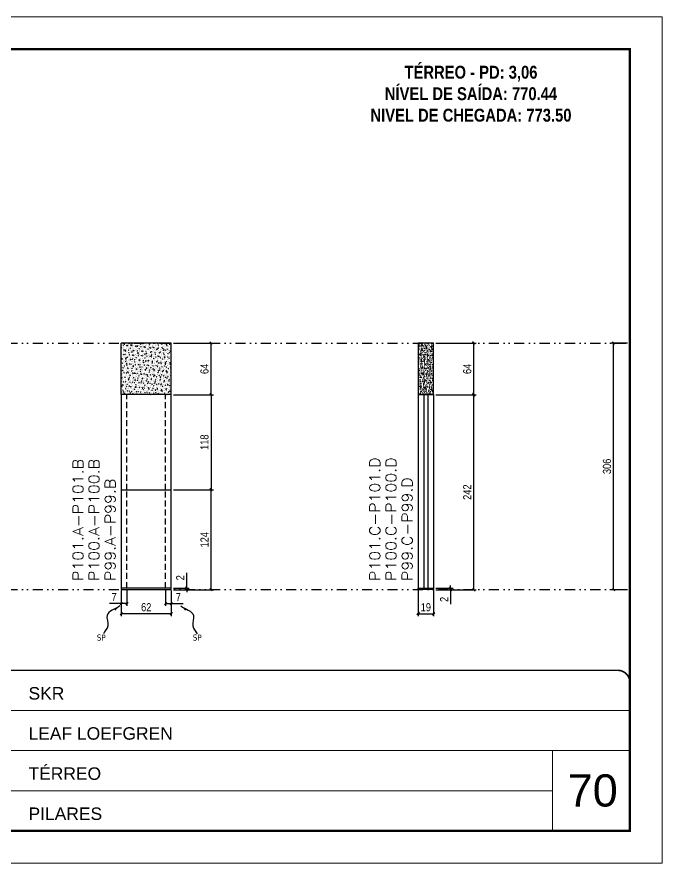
# Model space of a CAD drawing. Extents: x 14400 to 27878, y -21631 to 6985.
# Drawn here: x 16669 to 17470, y -13591 to -12541 of the extents above; entities that cross this region are included whole.
import ezdxf

# ---------------------------------------------------------------- set-up
doc = ezdxf.new("R2010")
doc.units = 0
for name, pattern in [('CONTINUO', [0]), ('DASHED', [0.75, 0.5, -0.25]), ('DIVIDE2', [0.625, 0.25, -0.125, 0, -0.125, 0, -0.125]), ('HIDDEN', [0.375, 0.25, -0.125])]:
    doc.linetypes.add(name, pattern=pattern)
for name, color, linetype, lineweight in [('CARIMBO', 255, 'Continuous', 9), ('Folhas', 255, 'Continuous', 9), ('SARRAFO DE PRESSAO', 251, 'DASHED', 9), ('Texto Seção', 7, 'Continuous', 15)]:
    doc.layers.add(name, color=color, linetype=linetype, lineweight=lineweight)
for name, color, linetype in [('COTA', 241, 'Continuous'), ('NOMENCLATURA', 7, 'Continuous'), ('Nível', 160, 'Continuous'), ('Painéis', 200, 'Continuous'), ('SARR_2.2x7', 40, 'Continuous'), ('Sarrafo de Pressão', 42, 'HIDDEN'), ('texto', 7, 'Continuous')]:
    doc.layers.add(name, color=color, linetype=linetype)
doc.styles.add('ARIAL', font='arial.ttf')
doc.styles.add('COTA TECNICA', font='techl___.ttf', dxfattribs={"height": 10})
doc.styles.add('COTA TECNICA-50', font='techl___.ttf', dxfattribs={"height": 10})
doc.styles.add('REGUA-120', font='ROMANS.shx', dxfattribs={"height": 15})
doc.styles.add('ROMANC', font='techb___.ttf', dxfattribs={"height": 2.5})
doc.styles.get("Standard").update_dxf_attribs({"font": 'arial.ttf'})
doc.dimstyles.new('COTA PAINEL-50', dxfattribs={"dimtxt": 10, "dimasz": 3, "dimexe": 3, "dimexo": 3, "dimgap": 3, "dimtad": 1, "dimdec": 1, "dimzin": 12, "dimdsep": 46, "dimtxsty": 'COTA TECNICA-50', "dimblk1": 'OBLIQUE', "dimblk2": 'OBLIQUE', "dimsah": 1, "dimcen": 0.9, "dimclrd": 4, "dimclre": 4, "dimclrt": 240, "dimadec": 1, "dimazin": 3, "dimtfac": 1, "dimtdec": 1, "dimtmove": 0, "dimatfit": 3, "dimfxl": 1, "dimtolj": 1, "dimtzin": 12, "dimarcsym": 0})
doc.dimstyles.new('PAINEL', dxfattribs={"dimtxt": 10, "dimasz": 3, "dimexe": 3, "dimexo": 3, "dimgap": 3, "dimtad": 1, "dimdec": 1, "dimzin": 12, "dimdsep": 46, "dimtxsty": 'COTA TECNICA', "dimblk1": 'OBLIQUE', "dimblk2": 'OBLIQUE', "dimsah": 1, "dimcen": 0.9, "dimclrd": 4, "dimclre": 4, "dimclrt": 240, "dimadec": 1, "dimazin": 3, "dimtfac": 1, "dimtdec": 1, "dimtmove": 0, "dimatfit": 3, "dimfxl": 1, "dimtolj": 1, "dimtzin": 12, "dimarcsym": 0})
doc.dimstyles.get("Standard").update_dxf_attribs({"dimtxt": 0.18, "dimasz": 0.18, "dimexe": 0.18, "dimexo": 0.0625, "dimgap": 0.09, "dimtad": 0, "dimtih": 1, "dimtoh": 1, "dimdec": 4, "dimzin": 0, "dimdsep": 46, "dimtxsty": 'Standard', "dimcen": 0.09, "dimadec": 0, "dimazin": 0, "dimtfac": 1, "dimtdec": 4, "dimtofl": 0, "dimtmove": 0, "dimatfit": 3, "dimfxl": 1, "dimtolj": 1, "dimtzin": 0, "dimarcsym": 0})

# ---------------------------------------------------------------- blocks, each defined once
blk = doc.blocks.new('9999999999')
at = {"color": 30, "linetype": 'CONTINUO'}
for p, q in [((98564.6, 34379.6), (99584, 34379.6)), ((98564.6, 34329.8), (99488, 34329.8)), ((99584, 34329.8), (99488, 34329.8)), ((99488, 34329.8), (99488, 34230.2)), ((98564.6, 34280), (99488, 34280))]:
    blk.add_line(p, q, dxfattribs=at)
at = {"color": 30, "linetype": 'CONTINUO', "const_width": 2}
blk.add_lwpolyline([(99584, 34230.2), (99584, 34414.4, 0.414214), (99569, 34429.4), (98229, 34429.4, 0.414214), (98214, 34414.4), (98214, 34245.2, 0.414214), (98229, 34230.2), (99584, 34230.2)], format="xyb", dxfattribs=at)
at = {"layer": 'Folhas'}
blk.add_lwpolyline([(98139, 34190.2), (99624, 34190.2), (99624, 35240.2), (98139, 35240.2)], close=True, dxfattribs=at)
at = {"layer": 'Folhas', "color": 30, "const_width": 3}
blk.add_lwpolyline([(98214, 34230.2), (99584, 34230.2), (99584, 35200.2), (98214, 35200.2)], close=True, dxfattribs=at)
at = {"color": 7, "linetype": 'Continuous', "ltscale": 5, "style": 'ARIAL'}
for s, height, p in [('SKR', 15.48, (98837.7, 34393.1)), ('LEAF LOEFGREN', 15.483, (98837.7, 34343.3)), ('TÉRREO', 15.48, (98837.7, 34293.5)), ('PILARES', 15.48, (98837.7, 34243.7))]:
    blk.add_text(s, height=height, dxfattribs=at).set_placement(p)
blk = doc.blocks.new('_Oblique')
at = {"color": 0, "linetype": 'ByBlock', "lineweight": -2}
blk.add_line((-0.5, -0.5), (0.5, 0.5), dxfattribs=at)
blk = doc.blocks.new('*D2626')
at = {"layer": 'COTA', "color": 4, "lineweight": -2, "transparency": 16777216}
for p, q in [((17427, -12945.8), (17406.8, -12945.8)), ((17409.8, -13251.8), (17409.8, -12945.8)), ((17427, -13251.8), (17406.8, -13251.8))]:
    blk.add_line(p, q, dxfattribs=at)
at = {"layer": 'Defpoints', "color": 0, "transparency": 16777216}
for p in [(17409.8, -12945.8), (17430, -12945.8), (17430, -13251.8)]:
    blk.add_point(p, dxfattribs=at)
at = {"layer": 'COTA', "color": 4, "lineweight": -2, "transparency": 16777216, "xscale": 3, "yscale": 3, "zscale": 3}
for p, rotation in [((17409.8, -12945.8), 90), ((17409.8, -13251.8), 270)]:
    blk.add_blockref('_Oblique', p, dxfattribs=dict(at, rotation=rotation))
at = {"layer": 'COTA', "color": 240, "transparency": 16777216, "insert": (17401.6, -13098.8), "char_height": 10, "attachment_point": 5, "rotation": 90, "style": 'COTA TECNICA'}
blk.add_mtext('\\A1;306', dxfattribs=at)
blk = doc.blocks.new('*D2627')
at = {"layer": 'COTA', "color": 4, "lineweight": -2, "transparency": 16777216}
for p, q in [((16798.8, -13252.8), (16798.8, -13284.7)), ((16860.8, -13252.8), (16860.8, -13284.7)), ((16860.8, -13281.7), (16798.8, -13281.7))]:
    blk.add_line(p, q, dxfattribs=at)
at = {"layer": 'Defpoints', "color": 0, "transparency": 16777216}
for p in [(16798.8, -13249.8), (16860.8, -13249.8), (16798.8, -13281.7)]:
    blk.add_point(p, dxfattribs=at)
at = {"layer": 'COTA', "color": 4, "lineweight": -2, "transparency": 16777216, "xscale": 3, "yscale": 3, "zscale": 3, "rotation": 180}
blk.add_blockref('_Oblique', (16798.8, -13281.7), dxfattribs=at)
at = {"layer": 'COTA', "color": 4, "lineweight": -2, "transparency": 16777216, "xscale": 3, "yscale": 3, "zscale": 3}
blk.add_blockref('_Oblique', (16860.8, -13281.7), dxfattribs=at)
at = {"layer": 'COTA', "color": 240, "transparency": 16777216, "insert": (16829.8, -13273.6), "char_height": 10, "attachment_point": 5, "style": 'COTA TECNICA'}
blk.add_mtext('\\A1;62', dxfattribs=at)
blk = doc.blocks.new('*D2628')
at = {"layer": 'COTA', "color": 4, "lineweight": -2, "transparency": 16777216}
for p, q in [((16853.8, -13252.8), (16853.8, -13272)), ((16860.8, -13254.8), (16860.8, -13272)), ((16853.8, -13269), (16860.8, -13269)), ((16860.8, -13269), (16875.5, -13269))]:
    blk.add_line(p, q, dxfattribs=at)
at = {"layer": 'Defpoints', "color": 0, "transparency": 16777216}
for p in [(16853.8, -13249.8), (16860.8, -13251.8), (16860.8, -13269)]:
    blk.add_point(p, dxfattribs=at)
at = {"layer": 'COTA', "color": 4, "lineweight": -2, "transparency": 16777216, "xscale": 3, "yscale": 3, "zscale": 3, "rotation": 180}
blk.add_blockref('_Oblique', (16853.8, -13269), dxfattribs=at)
at = {"layer": 'COTA', "color": 4, "lineweight": -2, "transparency": 16777216, "xscale": 3, "yscale": 3, "zscale": 3}
blk.add_blockref('_Oblique', (16860.8, -13269), dxfattribs=at)
at = {"layer": 'COTA', "color": 240, "transparency": 16777216, "insert": (16869.7, -13260.9), "char_height": 10, "attachment_point": 5, "style": 'COTA TECNICA-50'}
blk.add_mtext('\\A1;7', dxfattribs=at)
blk = doc.blocks.new('*D2629')
at = {"layer": 'COTA', "color": 4, "lineweight": -2, "transparency": 16777216}
for p, q in [((16798.8, -13254.8), (16798.8, -13272)), ((16805.8, -13252.8), (16805.8, -13272)), ((16798.8, -13269), (16784.1, -13269)), ((16805.8, -13269), (16798.8, -13269))]:
    blk.add_line(p, q, dxfattribs=at)
at = {"layer": 'Defpoints', "color": 0, "transparency": 16777216}
for p in [(16805.8, -13249.8), (16798.8, -13251.8), (16798.8, -13269)]:
    blk.add_point(p, dxfattribs=at)
at = {"layer": 'COTA', "color": 4, "lineweight": -2, "transparency": 16777216, "xscale": 3, "yscale": 3, "zscale": 3, "rotation": 180}
blk.add_blockref('_Oblique', (16798.8, -13269), dxfattribs=at)
at = {"layer": 'COTA', "color": 4, "lineweight": -2, "transparency": 16777216, "xscale": 3, "yscale": 3, "zscale": 3}
blk.add_blockref('_Oblique', (16805.8, -13269), dxfattribs=at)
at = {"layer": 'COTA', "color": 240, "transparency": 16777216, "insert": (16789.9, -13260.9), "char_height": 10, "attachment_point": 5, "style": 'COTA TECNICA-50'}
blk.add_mtext('\\A1;7', dxfattribs=at)
blk = doc.blocks.new('*D2630')
at = {"layer": 'COTA', "color": 4, "lineweight": -2, "transparency": 16777216}
for p, q in [((16880, -13249.8), (16880, -13231)), ((16863.8, -13249.8), (16883, -13249.8)), ((16880, -13251.8), (16880, -13249.8)), ((16863.8, -13251.8), (16883, -13251.8)), ((16880, -13251.8), (16880, -13254.8))]:
    blk.add_line(p, q, dxfattribs=at)
at = {"layer": 'Defpoints', "color": 0, "transparency": 16777216}
for p in [(16860.8, -13249.8), (16860.8, -13251.8), (16880, -13251.8)]:
    blk.add_point(p, dxfattribs=at)
at = {"layer": 'COTA', "color": 4, "lineweight": -2, "transparency": 16777216, "xscale": 3, "yscale": 3, "zscale": 3}
for p, rotation in [((16880, -13249.8), 270), ((16880, -13251.8), 90)]:
    blk.add_blockref('_Oblique', p, dxfattribs=dict(at, rotation=rotation))
at = {"layer": 'COTA', "color": 240, "transparency": 16777216, "insert": (16872, -13237), "char_height": 10, "attachment_point": 5, "rotation": 90, "style": 'COTA TECNICA-50'}
blk.add_mtext('\\A1;2', dxfattribs=at)
blk = doc.blocks.new('*D2632')
at = {"layer": 'COTA', "color": 4, "lineweight": -2, "transparency": 16777216}
for p, q in [((16863.8, -12945.8), (16913.2, -12945.8)), ((16910.2, -13009.8), (16910.2, -12945.8)), ((16863.8, -13009.8), (16913.2, -13009.8))]:
    blk.add_line(p, q, dxfattribs=at)
at = {"layer": 'Defpoints', "color": 0, "transparency": 16777216}
for p in [(16860.8, -12945.8), (16910.2, -12945.8), (16860.8, -13009.8)]:
    blk.add_point(p, dxfattribs=at)
at = {"layer": 'COTA', "color": 4, "lineweight": -2, "transparency": 16777216, "xscale": 3, "yscale": 3, "zscale": 3}
for p, rotation in [((16910.2, -12945.8), 90), ((16910.2, -13009.8), 270)]:
    blk.add_blockref('_Oblique', p, dxfattribs=dict(at, rotation=rotation))
at = {"layer": 'COTA', "color": 240, "transparency": 16777216, "insert": (16902.1, -12977.8), "char_height": 10, "attachment_point": 5, "rotation": 90, "style": 'COTA TECNICA-50'}
blk.add_mtext('\\A1;64', dxfattribs=at)
blk = doc.blocks.new('*D2633')
at = {"layer": 'COTA', "color": 4, "linetype": 'ByBlock', "lineweight": -2, "transparency": 16777216}
for p, q in [((16863.8, -13127.8), (16913.2, -13127.8)), ((16910.2, -13251.8), (16910.2, -13127.8)), ((16863.8, -13251.8), (16913.2, -13251.8))]:
    blk.add_line(p, q, dxfattribs=at)
at = {"layer": 'Defpoints', "color": 0, "linetype": 'ByBlock', "transparency": 16777216}
for p in [(16860.8, -13127.8), (16910.2, -13127.8), (16860.8, -13251.8)]:
    blk.add_point(p, dxfattribs=at)
at = {"layer": 'COTA', "color": 4, "linetype": 'ByBlock', "lineweight": -2, "transparency": 16777216, "xscale": 3, "yscale": 3, "zscale": 3}
for p, rotation in [((16910.2, -13127.8), 90), ((16910.2, -13251.8), 270)]:
    blk.add_blockref('_Oblique', p, dxfattribs=dict(at, rotation=rotation))
at = {"layer": 'COTA', "color": 240, "linetype": 'ByBlock', "transparency": 16777216, "insert": (16902.1, -13189.8), "char_height": 10, "attachment_point": 5, "rotation": 90, "style": 'COTA TECNICA'}
blk.add_mtext('\\A1;124', dxfattribs=at)
blk = doc.blocks.new('*D2634')
at = {"layer": 'COTA', "color": 4, "linetype": 'ByBlock', "lineweight": -2, "transparency": 16777216}
for p, q in [((16863.8, -13127.8), (16913.2, -13127.8)), ((16910.2, -13251.8), (16910.2, -13127.8)), ((16863.8, -13251.8), (16913.2, -13251.8))]:
    blk.add_line(p, q, dxfattribs=at)
at = {"layer": 'Defpoints', "color": 0, "linetype": 'ByBlock', "transparency": 16777216}
for p in [(16860.8, -13127.8), (16910.2, -13127.8), (16860.8, -13251.8)]:
    blk.add_point(p, dxfattribs=at)
at = {"layer": 'COTA', "color": 4, "linetype": 'ByBlock', "lineweight": -2, "transparency": 16777216, "xscale": 3, "yscale": 3, "zscale": 3}
for p, rotation in [((16910.2, -13127.8), 90), ((16910.2, -13251.8), 270)]:
    blk.add_blockref('_Oblique', p, dxfattribs=dict(at, rotation=rotation))
at = {"layer": 'COTA', "color": 240, "linetype": 'ByBlock', "transparency": 16777216, "insert": (16902.1, -13189.8), "char_height": 10, "attachment_point": 5, "rotation": 90, "style": 'COTA TECNICA'}
blk.add_mtext('\\A1;124', dxfattribs=at)
blk = doc.blocks.new('*D2631')
at = {"layer": 'COTA', "color": 4, "lineweight": -2, "transparency": 16777216}
for p, q in [((16863.8, -13009.8), (16913.2, -13009.8)), ((16910.2, -13009.8), (16910.2, -13127.8)), ((16863.8, -13127.8), (16913.2, -13127.8))]:
    blk.add_line(p, q, dxfattribs=at)
at = {"layer": 'Defpoints', "color": 0, "transparency": 16777216}
for p in [(16860.8, -13009.8), (16860.8, -13127.8), (16910.2, -13127.8)]:
    blk.add_point(p, dxfattribs=at)
at = {"layer": 'COTA', "color": 4, "lineweight": -2, "transparency": 16777216, "xscale": 3, "yscale": 3, "zscale": 3}
for p, rotation in [((16910.2, -13009.8), 90), ((16910.2, -13127.8), 270)]:
    blk.add_blockref('_Oblique', p, dxfattribs=dict(at, rotation=rotation))
at = {"layer": 'COTA', "color": 240, "transparency": 16777216, "insert": (16902.1, -13068.8), "char_height": 10, "attachment_point": 5, "rotation": 90, "style": 'COTA TECNICA'}
blk.add_mtext('\\A1;118', dxfattribs=at)
blk = doc.blocks.new('*D2635')
at = {"layer": 'COTA', "color": 4, "lineweight": -2, "transparency": 16777216}
for p, q in [((17167.3, -13252.8), (17167.3, -13284.7)), ((17186.3, -13252.8), (17186.3, -13284.7)), ((17167.3, -13281.7), (17186.3, -13281.7))]:
    blk.add_line(p, q, dxfattribs=at)
at = {"layer": 'Defpoints', "color": 0, "transparency": 16777216}
for p in [(17167.3, -13249.8), (17186.3, -13249.8), (17186.3, -13281.7)]:
    blk.add_point(p, dxfattribs=at)
at = {"layer": 'COTA', "color": 4, "lineweight": -2, "transparency": 16777216, "xscale": 3, "yscale": 3, "zscale": 3, "rotation": 180}
blk.add_blockref('_Oblique', (17167.3, -13281.7), dxfattribs=at)
at = {"layer": 'COTA', "color": 4, "lineweight": -2, "transparency": 16777216, "xscale": 3, "yscale": 3, "zscale": 3}
blk.add_blockref('_Oblique', (17186.3, -13281.7), dxfattribs=at)
at = {"layer": 'COTA', "color": 240, "transparency": 16777216, "insert": (17176.8, -13273.6), "char_height": 10, "attachment_point": 5, "style": 'COTA TECNICA'}
blk.add_mtext('\\A1;19', dxfattribs=at)
blk = doc.blocks.new('*D2636')
at = {"layer": 'COTA', "color": 4, "lineweight": -2, "transparency": 16777216}
for p, q in [((17189.3, -13249.8), (17210.5, -13249.8)), ((17207.5, -13249.8), (17207.5, -13246.8)), ((17207.5, -13249.8), (17207.5, -13251.8)), ((17189.3, -13251.8), (17210.5, -13251.8)), ((17207.5, -13251.8), (17207.5, -13269.9))]:
    blk.add_line(p, q, dxfattribs=at)
at = {"layer": 'Defpoints', "color": 0, "transparency": 16777216}
for p in [(17186.3, -13249.8), (17207.5, -13249.8), (17186.3, -13251.8)]:
    blk.add_point(p, dxfattribs=at)
at = {"layer": 'COTA', "color": 4, "lineweight": -2, "transparency": 16777216, "xscale": 3, "yscale": 3, "zscale": 3}
for p, rotation in [((17207.5, -13249.8), 270), ((17207.5, -13251.8), 90)]:
    blk.add_blockref('_Oblique', p, dxfattribs=dict(at, rotation=rotation))
at = {"layer": 'COTA', "color": 240, "transparency": 16777216, "insert": (17199.5, -13263.8), "char_height": 10, "attachment_point": 5, "rotation": 90, "style": 'COTA TECNICA-50'}
blk.add_mtext('\\A1;2', dxfattribs=at)
blk = doc.blocks.new('*D2637')
at = {"layer": 'COTA', "color": 4, "lineweight": -2, "transparency": 16777216}
for p, q in [((17189.3, -13009.8), (17239.3, -13009.8)), ((17236.3, -13251.8), (17236.3, -13009.8)), ((17189.3, -13251.8), (17239.3, -13251.8))]:
    blk.add_line(p, q, dxfattribs=at)
at = {"layer": 'Defpoints', "color": 0, "transparency": 16777216}
for p in [(17186.3, -13009.8), (17236.3, -13009.8), (17186.3, -13251.8)]:
    blk.add_point(p, dxfattribs=at)
at = {"layer": 'COTA', "color": 4, "lineweight": -2, "transparency": 16777216, "xscale": 3, "yscale": 3, "zscale": 3}
for p, rotation in [((17236.3, -13009.8), 90), ((17236.3, -13251.8), 270)]:
    blk.add_blockref('_Oblique', p, dxfattribs=dict(at, rotation=rotation))
at = {"layer": 'COTA', "color": 240, "transparency": 16777216, "insert": (17228.2, -13130.8), "char_height": 10, "attachment_point": 5, "rotation": 90, "style": 'COTA TECNICA-50'}
blk.add_mtext('\\A1;242', dxfattribs=at)
blk = doc.blocks.new('*D2638')
at = {"layer": 'COTA', "color": 4, "lineweight": -2, "transparency": 16777216}
for p, q in [((17189.3, -12945.8), (17239.3, -12945.8)), ((17236.3, -13009.8), (17236.3, -12945.8)), ((17189.3, -13009.8), (17239.3, -13009.8))]:
    blk.add_line(p, q, dxfattribs=at)
at = {"layer": 'Defpoints', "color": 0, "transparency": 16777216}
for p in [(17186.3, -12945.8), (17236.3, -12945.8), (17186.3, -13009.8)]:
    blk.add_point(p, dxfattribs=at)
at = {"layer": 'COTA', "color": 4, "lineweight": -2, "transparency": 16777216, "xscale": 3, "yscale": 3, "zscale": 3}
for p, rotation in [((17236.3, -12945.8), 90), ((17236.3, -13009.8), 270)]:
    blk.add_blockref('_Oblique', p, dxfattribs=dict(at, rotation=rotation))
at = {"layer": 'COTA', "color": 240, "transparency": 16777216, "insert": (17228.2, -12977.8), "char_height": 10, "attachment_point": 5, "rotation": 90, "style": 'COTA TECNICA'}
blk.add_mtext('\\A1;64', dxfattribs=at)

msp = doc.modelspace()

# ---------------------------------------------------------------- hatches: boundary and pattern name
at = {"layer": 'COTA'}
h = msp.add_hatch(dxfattribs=at)
h.set_pattern_fill('AR-CONC', color=256, scale=0.03)
h.set_pattern_definition([(50, (227.182, 0), (5.4655401, -0.4781726), [0.5715, -6.2865]), (355, (227.182, 0), (-1.0573026, 5.7317054), [0.4572, -5.0292175]), (100.451445, (227.637, -0.04), (4.4082374, 5.2535326), [0.4857003, -5.3427073]), (46.1842, (227.182, 1.524), (8.1323712, -1.2612698), [0.85725, -9.42975]), (96.635558, (227.8595, 1.419), (7.122124, 7.4227837), [0.7285507, -8.0140682]), (351.18415, (227.182, 1.524), (7.122124, 7.4227837), [0.685799, -7.543792]), (21, (227.944, 1.143), (4.5484317, -3.0679559), [0.5715, -6.2865]), (326, (227.944, 1.143), (1.8540609, 5.525639), [0.4572, -5.0292]), (71.451445, (228.323, 0.8873), (6.4024926, 2.4576831), [0.4857003, -5.3426981]), (37.5, (227.1818, 0), (0.0926581, 2.53665117), [0, -4.96824, 0, -5.1054, 0, -5.04825]), (7.5, (227.1818, 0), (2.00458988, 3.00541724), [0, -2.91084, 0, -4.85394, 0, -1.92405]), (327.5, (225.4825, 0), (4.06771786, -0.17186232), [0, -1.905, 0, -5.9436, 0, -7.8867]), (317.5, (224.7205, 0), (4.44387544, 0.76279473), [0, -2.4765, 0, -3.94716, 0, -5.6007])])
h.paths.add_polyline_path([(16798.79, -13009.77), (16860.79, -13009.77), (16860.79, -12945.77), (16798.79, -12945.77)])
h = msp.add_hatch(dxfattribs=at)
h.set_pattern_fill('AR-CONC', color=256, scale=0.03)
h.set_pattern_definition([(50, (-3070.9534, -7834.0258), (5.4655401, -0.4781726), [0.5715, -6.2865]), (355, (-3070.9534, -7834.026), (-1.0573026, 5.7317054), [0.4572, -5.0292175]), (100.451445, (-3070.498, -7834.0656), (4.4082374, 5.2535326), [0.4857003, -5.3427073]), (46.1842, (-3070.9534, -7832.502), (8.1323712, -1.2612698), [0.85725, -9.42975]), (96.635558, (-3070.276, -7832.607), (7.122124, 7.4227837), [0.7285507, -8.0140682]), (351.18415, (-3070.953, -7832.502), (7.122124, 7.4227837), [0.685799, -7.543792]), (21, (-3070.1914, -7832.8828), (4.5484317, -3.0679559), [0.5715, -6.2865]), (326, (-3070.1914, -7832.883), (1.8540609, 5.525639), [0.4572, -5.0292]), (71.451445, (-3069.8123, -7833.1384), (6.4024926, 2.457683), [0.4857003, -5.3426981]), (37.5, (-3070.9534, -7834.0258), (0.0926581, 2.53665117), [0, -4.96824, 0, -5.1054, 0, -5.04825]), (7.5, (-3070.9534, -7834.0258), (2.00458988, 3.00541724), [0, -2.91084, 0, -4.85394, 0, -1.92405]), (327.5, (-3072.6526, -7834.0258), (4.06771786, -0.17186232), [0, -1.905, 0, -5.9436, 0, -7.8867]), (317.5, (-3073.4146, -7834.0258), (4.44387544, 0.76279473), [0, -2.4765, 0, -3.94716, 0, -5.6007])])
h.paths.add_polyline_path([(17186.29, -12945.77), (17167.29, -12945.77), (17167.29, -13009.77), (17186.29, -13009.77)])

# ---------------------------------------------------------------- linework, layer by layer
at = {"layer": 'COTA', "linetype": 'ByBlock'}
for p, q in [((16860.79, -12945.77), (16798.79, -12945.77)), ((16798.79, -13009.77), (16798.79, -12945.77)), ((16860.79, -13009.77), (16860.79, -12945.77))]:
    msp.add_line(p, q, dxfattribs=at)
at = {"layer": 'COTA'}
msp.add_lwpolyline([(17167.29, -13009.77), (17186.29, -13009.77), (17186.29, -12945.77), (17167.29, -12945.77)], close=True, dxfattribs=at)
at = {"layer": 'Nível', "color": 4, "linetype": 'DIVIDE2', "ltscale": 50}
for p, q in [((16059.97, -12945.77), (17429.97, -12945.77)), ((16059.97, -13251.77), (17429.97, -13251.77))]:
    msp.add_line(p, q, dxfattribs=at)
at = {"layer": 'Painéis'}
for p, q in [((16860.79, -13009.77), (16798.79, -13009.77)), ((16798.79, -13009.77), (16798.79, -13249.77)), ((16860.79, -13249.77), (16860.79, -13009.77)), ((17167.29, -13009.77), (17167.29, -13249.77)), ((17167.29, -13009.77), (17186.29, -13009.77)), ((17186.29, -13009.77), (17186.29, -13249.77)), ((16798.79, -13127.77), (16860.79, -13127.77)), ((17167.29, -13249.77), (17186.29, -13249.77)), ((17167.29, -13249.77), (17186.29, -13249.77)), ((17167.29, -13251.77), (17167.29, -13249.77)), ((17186.29, -13249.77), (17186.29, -13251.77)), ((17186.29, -13251.77), (17167.29, -13251.77))]:
    msp.add_line(p, q, dxfattribs=at)
msp.add_lwpolyline([(16860.79, -13249.77), (16798.79, -13249.77), (16798.79, -13251.77), (16860.79, -13251.77)], close=True, dxfattribs=at)
at = {"layer": 'SARR_2.2x7'}
for p, q in [((17174.29, -13009.77), (17174.29, -13249.77)), ((17179.29, -13009.77), (17179.29, -13249.77))]:
    msp.add_line(p, q, dxfattribs=at)
at = {"layer": 'Sarrafo de Pressão', "ltscale": 30}
for p, q in [((16805.79, -13127.77), (16805.79, -13009.77)), ((16853.79, -13127.77), (16853.79, -13009.77)), ((16805.79, -13249.77), (16805.79, -13127.77)), ((16853.79, -13249.77), (16853.79, -13127.77))]:
    msp.add_line(p, q, dxfattribs=at)

# ---------------------------------------------------------------- block references
at = {"layer": 'SARRAFO DE PRESSAO', "color": 6, "linetype": 'ByBlock'}
msp.add_blockref('9999999999', (-82154.01, -47781.25), dxfattribs=at)

# ---------------------------------------------------------------- texts
at = {"layer": 'CARIMBO', "style": 'ARIAL'}
msp.add_text('70', height=40, dxfattribs=at).set_placement((17352.83, -13520.91))
at = {"layer": 'NOMENCLATURA', "color": 2, "insert": (17232.81, -12574.99), "char_height": 16, "attachment_point": 2, "style": 'ROMANC'}
msp.add_mtext_dynamic_manual_height_columns('\\PTÉRREO - PD: 3,06\\PNÍVEL DE SAÍDA: 770.44\\PNIVEL DE CHEGADA: 773.50', width=432.3511, gutter_width=1, heights=[0], dxfattribs=at)
at = {"layer": 'texto', "color": 0, "char_height": 7.5, "attachment_point": 5}
for insert in [(16774.01, -13311.26), (16893.04, -13311.26)]:
    msp.add_mtext('{\\fTahoma|b0|i0|c0|p34;\\C4;SP}', dxfattribs=dict(at, insert=insert))
at = {"layer": 'Texto Seção', "style": 'REGUA-120', "width": 1.1}
for s, p in [('P101.A-P101.B', (16751.54, -13241)), ('P100.A-P100.B', (16771.54, -13241)), ('P101.C-P101.D', (17120.04, -13241)), ('P100.C-P100.D', (17140.04, -13241)), ('P99.C-P99.D', (17160.04, -13241)), ('P99.A-P99.B', (16791.54, -13241))]:
    msp.add_text(s, height=13, rotation=90, dxfattribs=at).set_placement(p)

# ---------------------------------------------------------------- dimensions: what is measured, and where the dimension line sits
at = {"layer": 'COTA'}
for base, p1, p2, angle, dimstyle, picture, middle in [((16910.16, -12945.77), (16860.79, -13009.77), (16860.79, -12945.77), 90, 'COTA PAINEL-50', '*D2632', (16902.05, -12977.77)), ((17236.28, -12945.77), (17186.29, -13009.77), (17186.29, -12945.77), 90, 'PAINEL', '*D2638', (17228.18, -12977.77)), ((17409.85, -12945.77), (17429.97, -13251.77), (17429.97, -12945.77), 90, 'PAINEL', '*D2626', (17401.63, -13098.77)), ((16910.16, -13127.77), (16860.79, -13009.77), (16860.79, -13127.77), 90, 'PAINEL', '*D2631', (16902.06, -13068.77)), ((17236.28, -13009.77), (17186.29, -13251.77), (17186.29, -13009.77), 90, 'COTA PAINEL-50', '*D2637', (17228.21, -13130.77)), ((16798.79, -13269.01), (16805.79, -13249.77), (16798.79, -13251.77), 180, 'COTA PAINEL-50', '*D2629', (16789.92, -13260.93))]:
    dim = msp.add_linear_dim(base=base, p1=p1, p2=p2, angle=angle, dimstyle=dimstyle, dxfattribs=at)
    dim.commit()
    dim.dimension.update_dxf_attribs({"geometry": picture, "text_midpoint": middle})
at = {"layer": 'COTA', "linetype": 'ByBlock'}
for picture in ['*D2633', '*D2634']:
    dim = msp.add_aligned_dim(p1=(16860.79, -13251.77), p2=(16860.79, -13127.77), distance=-49.37, dimstyle='PAINEL', dxfattribs=at)
    dim.commit()
    dim.dimension.update_dxf_attribs({"geometry": picture, "text_midpoint": (16902.08, -13189.77)})
at = {"layer": 'COTA'}
for base, p1, p2, picture, middle in [((16880.05, -13251.77), (16860.79, -13249.77), (16860.79, -13251.77), '*D2630', (16880.05, -13237.02)), ((17207.49, -13249.77), (17186.29, -13251.77), (17186.29, -13249.77), '*D2636', (17207.49, -13263.82))]:
    dim = msp.add_linear_dim(base=base, p1=p1, p2=p2, angle=90, dimstyle='COTA PAINEL-50', dxfattribs=at)
    dim.commit()
    dim.dimension.update_dxf_attribs({"geometry": picture, "text_midpoint": middle, "dimtype": 160})
dim = msp.add_linear_dim(base=(16798.79, -13281.66), p1=(16860.79, -13249.77), p2=(16798.79, -13249.77), angle=180, dimstyle='PAINEL', override={"dimarcsym": 2}, dxfattribs=at)
dim.commit()
dim.dimension.update_dxf_attribs({"geometry": '*D2627', "text_midpoint": (16829.79, -13273.56)})
dim = msp.add_linear_dim(base=(16860.79, -13269.01), p1=(16853.79, -13249.77), p2=(16860.79, -13251.77), dimstyle='COTA PAINEL-50', dxfattribs=at)
dim.commit()
dim.dimension.update_dxf_attribs({"geometry": '*D2628', "text_midpoint": (16869.65, -13260.93)})
dim = msp.add_linear_dim(base=(17186.29, -13281.66), p1=(17167.29, -13249.77), p2=(17186.29, -13249.77), dimstyle='PAINEL', override={"dimarcsym": 2}, dxfattribs=at)
dim.commit()
dim.dimension.update_dxf_attribs({"geometry": '*D2635', "text_midpoint": (17176.79, -13273.57)})

# ---------------------------------------------------------------- leaders
at = {"layer": 'COTA', "path_type": 1}
for points in [[(16796.96, -13271.95), (16781.17, -13283.78), (16782.1, -13296.79), (16776.55, -13306.57)], [(16872.62, -13271.95), (16888.4, -13283.78), (16887.48, -13296.79), (16893.03, -13306.57)]]:
    msp.add_leader(points, dimstyle='Standard', override={"dimasz": 8}, dxfattribs=at)

doc.saveas('drawing.dxf')
